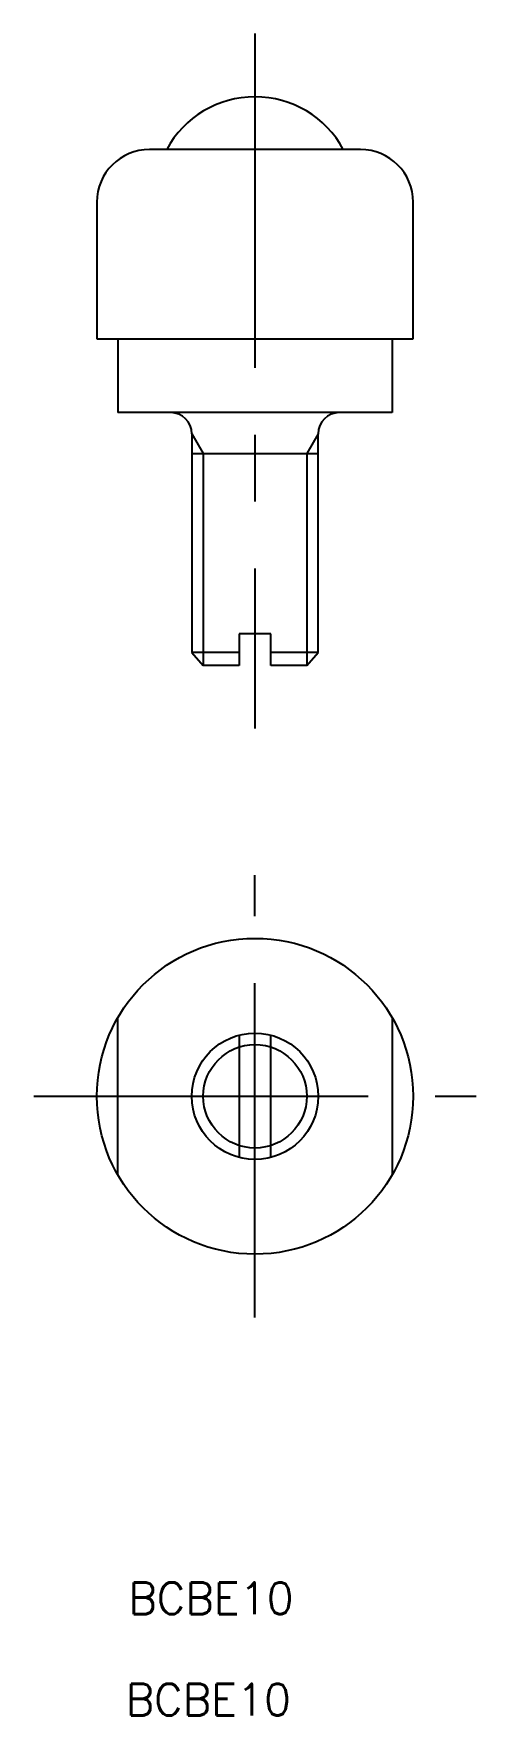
# Model space of a CAD drawing. Extents: x -3 to 18, y -11.9 to 68.
import ezdxf

# ---------------------------------------------------------------- set-up
doc = ezdxf.new("R2010")
doc.units = 0
doc.header["$LTSCALE"] = 0.5
doc.header["$MEASUREMENT"] = 0
doc.linetypes.add('CENTER', pattern=[50.8, 31.75, -6.35, 6.35, -6.35])
for name, color, linetype in [('MSM_CENTER', 1, 'CENTER'), ('MSM_CONTINUOUS', 7, 'CONTINUOUS'), ('MSM_NARROW', 5, 'CONTINUOUS')]:
    doc.layers.add(name, color=color, linetype=linetype)
doc.styles.get("Standard").update_dxf_attribs({"font": 'txt.shx', "height": 1.5, "bigfont": 'bigfont.shx'})

msp = doc.modelspace()

# ---------------------------------------------------------------- linework, layer by layer
at = {"layer": 'MSM_CENTER'}
for p, q in [((7.5, 67.965), (7.5, 34.965)), ((7.5, 7), (7.5, 28)), ((-3, 17.5), (18, 17.5))]:
    msp.add_line(p, q, dxfattribs=at)
at = {"layer": 'MSM_CONTINUOUS'}
for p, q in [((12.5, 62.465), (2.5, 62.465)), ((0, 59.965), (0, 53.465)), ((15, 53.465), (15, 59.965)), ((0, 53.465), (15, 53.465)), ((1, 53.465), (1, 49.965)), ((14, 53.465), (14, 49.965)), ((14, 49.965), (1, 49.965)), ((4.5, 48.965), (4.5, 38.578)), ((10.5, 38.578), (10.5, 48.965)), ((4.5, 48.027), (10.5, 48.027)), ((6.75, 39.465), (6.75, 37.965)), ((8.25, 39.465), (6.75, 39.465)), ((8.25, 37.965), (8.25, 39.465)), ((4.5, 38.578), (5.042, 37.965)), ((6.75, 38.578), (4.5, 38.578)), ((10.5, 38.578), (8.25, 38.578)), ((9.958, 37.965), (10.5, 38.578)), ((6.75, 37.965), (5.042, 37.965)), ((9.958, 37.965), (8.25, 37.965)), ((1, 13.758), (1, 21.242)), ((14, 21.242), (14, 13.758)), ((6.75, 20.405), (6.75, 14.595)), ((8.25, 14.595), (8.25, 20.405))]:
    msp.add_line(p, q, dxfattribs=at)
for radius in [7.5, 3]:
    msp.add_circle((7.5, 17.5), radius, dxfattribs=at)
for centre, radius, start, end in [((7.5, 60.202), 4.762, 28.36362, 151.63638), ((2.5, 59.965), 2.5, 90, 180), ((12.5, 59.965), 2.5, 0, 90), ((3.5, 48.965), 1, 0, 90), ((11.5, 48.965), 1, 90, 180)]:
    msp.add_arc(centre, radius, start, end, dxfattribs=at)
at = {"layer": 'MSM_NARROW'}
for p, q in [((4.5, 48.965), (5.042, 48.027)), ((10.5, 48.965), (9.958, 48.027)), ((5.042, 48.027), (5.042, 37.965)), ((9.958, 48.027), (9.958, 37.965))]:
    msp.add_line(p, q, dxfattribs=at)
msp.add_circle((7.5, 17.5), 2.458, dxfattribs=at)

# ---------------------------------------------------------------- texts
at = {"layer": 'MSM_CONTINUOUS', "char_height": 1.5, "width": 2.15275, "attachment_point": 1}
for insert in [(1.494, -5.589), (1.367, -10.401)]:
    msp.add_mtext('{BCBE10}', dxfattribs=dict(at, insert=insert))

doc.saveas('drawing.dxf')
